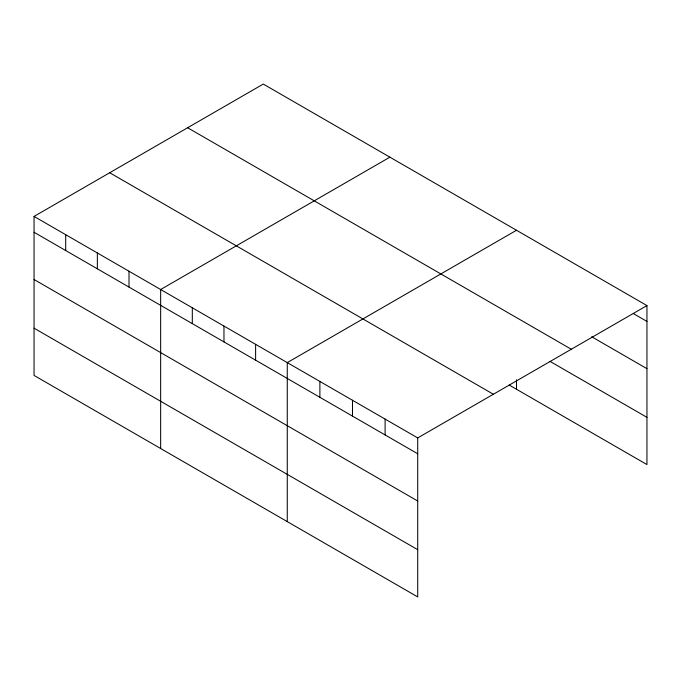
<?xml version="1.0" encoding="UTF-8"?>
<svg xmlns="http://www.w3.org/2000/svg" width="681" height="681" viewBox="0 0 681 681"><rect width="100%" height="100%" fill="white"/><g stroke="black" fill="none" stroke-linecap="round" stroke-linejoin="round"><path stroke-width="1.02" d="M509.269 385.088L646.95 464.578L646.95 305.573L263.283 84.069L34.05 216.422L34.05 375.427L417.717 596.931L417.717 437.926L34.05 216.422M389.898 157.166L160.656 289.519L160.656 448.524M516.504 230.263L287.271 362.615L287.271 521.62M417.717 437.926L646.95 305.573M633.364 313.575L646.95 321.423M591.695 336.763L646.95 368.668M187.641 127.747L571.299 349.251M550.018 361.381L646.95 417.342M109.701 172.744L493.359 394.248M34.05 232.264L417.717 453.767M34.05 279.508L417.717 501.012M34.05 328.182L417.717 549.686M516.504 379.819L516.504 389.268M385.105 419.096L385.105 434.938M352.494 400.266L352.494 416.117M319.883 381.445L319.883 397.287M255.613 344.339L255.613 360.181M223.964 326.063L223.964 341.913M192.314 307.786L192.314 323.637M129.007 271.242L129.007 287.084M97.357 252.966L97.357 268.816M65.699 234.69L65.699 250.54"/></g></svg>
